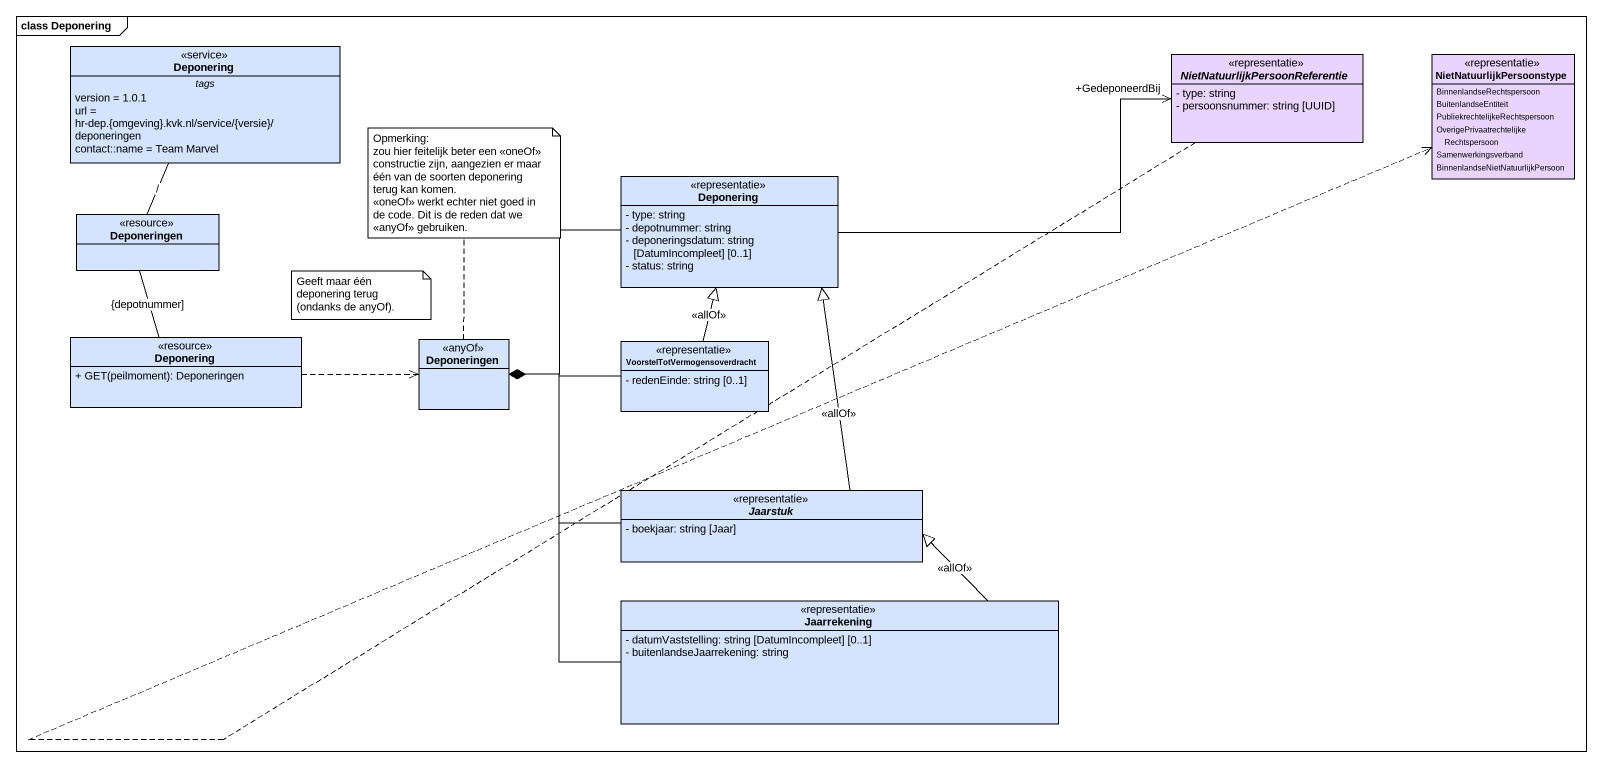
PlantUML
@startuml
mainframe class Deponering
hide circle
hide empty members
skinparam classAttributeIconSize 0
class Deponering <<service>> #D4E3FE {
  -- tags --
  version = 1.0.1
  url = hr-dep.{omgeving}.kvk.nl/service/{versie}/deponeringen
  contact::name = Team Marvel
}
abstract class "NietNatuurlijkPersoonReferentie" as NietNatuurlijkPersoonReferen <<representatie>> #E9D4FE {
  - type: string
  - persoonsnummer: string [UUID]
}
enum NietNatuurlijkPersoonstype <<representatie>> #E9D4FE {
  BinnenlandseRechtspersoon
  BuitenlandseEntiteit
  PubliekrechtelijkeRechtspersoon
  OverigePrivaatrechtelijkeRechtspersoon
  Samenwerkingsverband
  BinnenlandseNietNatuurlijkPersoon
}
class "Deponering" as Deponering_2 <<representatie>> #D4E3FE {
  - type: string
  - depotnummer: string
  - deponeringsdatum: string [DatumIncompleet] [0..1]
  - status: string
}
class Deponeringen <<resource>> #D4E3FE
class "Deponering" as Deponering_3 <<resource>> #D4E3FE {
  + GET(peilmoment): Deponeringen
}
class "Deponeringen" as Deponeringen_2 <<anyOf>> #D4E3FE
class "VoorstelTotVermogensoverdracht" as VoorstelTotVermogensoverdrac <<representatie>> #D4E3FE {
  - redenEinde: string [0..1]
}
abstract class Jaarstuk <<representatie>> #D4E3FE {
  - boekjaar: string [Jaar]
}
class Jaarrekening <<representatie>> #D4E3FE {
  - datumVaststelling: string [DatumIncompleet] [0..1]
  - buitenlandseJaarrekening: string
}
Deponering -- Deponeringen : /
NietNatuurlijkPersoonReferen .right.> NietNatuurlijkPersoonstype
Deponering_2 -right-> "+GedeponeerdBij" NietNatuurlijkPersoonReferen
Deponering_2 -left-* Deponeringen_2
Deponering_3 -up- Deponeringen : {depotnummer]
Deponering_3 .right.> Deponeringen_2
VoorstelTotVermogensoverdrac -up-|> Deponering_2 : <<allOf>>
VoorstelTotVermogensoverdrac -left-* Deponeringen_2
Jaarstuk -up-|> Deponering_2 : <<allOf>>
Jaarstuk -left-* Deponeringen_2
Jaarrekening -up-* Deponeringen_2
Jaarrekening -up-|> Jaarstuk : <<allOf>>
note top of Deponeringen_2
  Opmerking:
  zou hier feitelijk beter een <<oneOf>> constructie zijn, aangezien er maar één van de soorten deponering terug kan komen.
  <<oneOf>> werkt echter niet goed in de code. Dit is de reden dat we <<anyOf>> gebruiken.
end note
note as N2
  Geeft maar één deponering terug (ondanks de anyOf).
end note
@enduml
